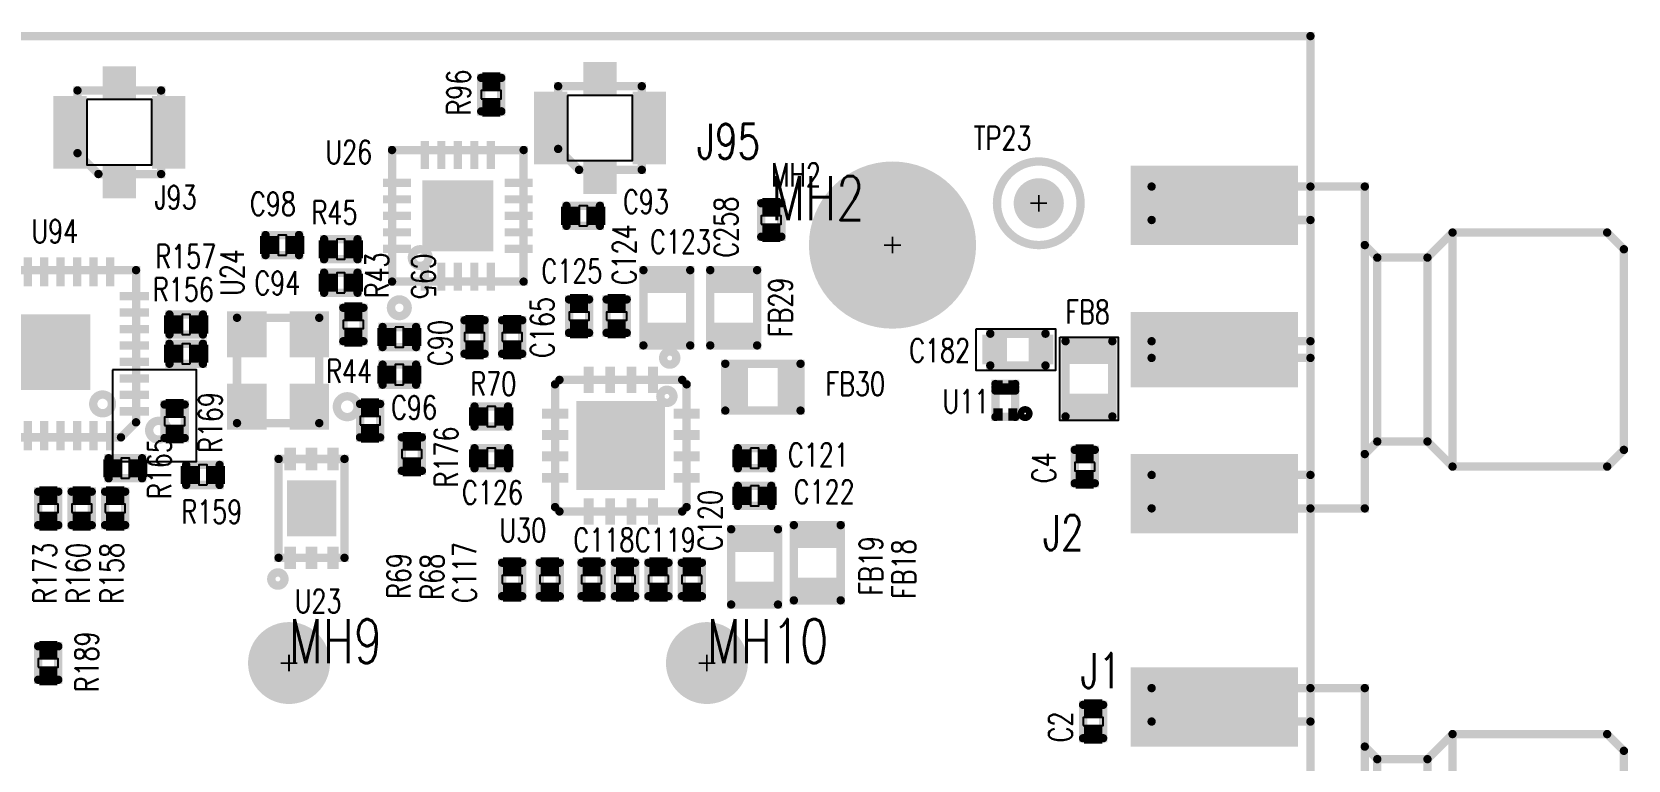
# Model space of a CAD drawing. Extents: x -0.21 to 4.38, y -0.01 to 2.51.
# Drawn here: x 2.47 to 4.38, y 1.634 to 2.505 of the extents above; entities that cross this region are included whole.
import ezdxf

# ---------------------------------------------------------------- set-up
doc = ezdxf.new("R2010")
doc.units = 0
for name, pattern in [('KEEPOUT_00001000', [2, 1, 1]), ('KEEPOUT_00001100', [2, 1, 1]), ('KEEPOUT_00011110', [2, 1, 1])]:
    doc.linetypes.add(name, pattern=pattern)
for name, color, linetype in [('BOARD_OUTLINE_00', 5, 'CONTINUOUS'), ('DRIL_NPLTE_THRU_01', 136, 'CONTINUOUS'), ('DRIL_PLTE_THRU_01', 136, 'CONTINUOUS'), ('DRIL_SYMBOL', 5, 'CONTINUOUS'), ('KEEPOUT_01', 2, 'CONTINUOUS'), ('PADS_INNER', 4, 'CONTINUOUS'), ('PADS_TOP', 4, 'CONTINUOUS'), ('PART_NAME_01', 2, 'CONTINUOUS'), ('PART_TOP_2DLINE_00', 3, 'CONTINUOUS'), ('PART_TOP_2DLINE_01', 3, 'CONTINUOUS'), ('PART_TOP_2DLINE_27', 3, 'CONTINUOUS')]:
    doc.layers.add(name, color=color, linetype=linetype)
doc.styles.add('W0$004', font='simplex', dxfattribs={"width": 0.75})
doc.styles.add('W0$006', font='simplex', dxfattribs={"width": 0.75})
doc.styles.add('W0$01', font='simplex', dxfattribs={"width": 0.75})

# ---------------------------------------------------------------- blocks, each defined once
blk = doc.blocks.new('SMOOTH_0$01')
at = {"const_width": 0.005}
blk.add_lwpolyline([(-0.0025, 0, 1), (0.0025, 0, 1)], format="xyb", close=True, dxfattribs=at)
blk = doc.blocks.new('BOARD_464')
at = {"layer": 'BOARD_OUTLINE_00', "const_width": 0.01}
blk.add_lwpolyline([(0.25, 0), (4.25, 0), (4.25, 2.5), (0.25, 2.5)], close=True, dxfattribs=at)
at = {"layer": 'BOARD_OUTLINE_00'}
blk.add_blockref('SMOOTH_0$01', (4.25, 2.5), dxfattribs=at)
blk = doc.blocks.new('KEEPOUT_539')
at = {"layer": 'KEEPOUT_01', "linetype": 'KEEPOUT_00001000'}
blk.add_lwpolyline([(0, 0), (0.095, 0), (0.095, -0.05), (0, -0.05)], close=True, dxfattribs=at)
blk = doc.blocks.new('KEEPOUT_540')
at = {"layer": 'KEEPOUT_01', "linetype": 'KEEPOUT_00001000'}
blk.add_lwpolyline([(0, 0), (0.07, 0), (0.07, -0.1), (0, -0.1)], close=True, dxfattribs=at)
blk = doc.blocks.new('KEEPOUT_729')
at = {"layer": 'KEEPOUT_01', "linetype": 'KEEPOUT_00001000'}
blk.add_lwpolyline([(0, 0.0218), (0, -0.0876), (0.1005, -0.0876), (0.1005, 0.0218)], close=True, dxfattribs=at)
blk = doc.blocks.new('PART_BODY_TOP_420')
at = {"layer": 'KEEPOUT_01', "linetype": 'KEEPOUT_00011110'}
blk.add_lwpolyline([(-0.00492, 0.012), (-0.00492, -0.012), (0.00492, -0.012), (0.00492, 0.012)], close=True, dxfattribs=at)
at = {"layer": 'PART_TOP_2DLINE_01', "const_width": 0.01}
blk.add_lwpolyline([(0.02, 0.012), (0.02, -0.012), (-0.02, -0.012), (-0.02, 0.012)], close=True, dxfattribs=at)
at = {"layer": 'PART_TOP_2DLINE_01'}
for p in [(-0.02, 0.012), (0.02, 0.012), (-0.02, -0.012), (0.02, -0.012)]:
    blk.add_blockref('SMOOTH_0$01', p, dxfattribs=at)
blk = doc.blocks.new('DRIL_HOLE_0')
blk.add_lwpolyline([(0, 0, 1), (0, 0, 1)], format="xyb", close=True)
blk = doc.blocks.new('PAD_0')
blk.add_lwpolyline([(0, 0, 1), (0, 0, 1)], format="xyb", close=True)
blk = doc.blocks.new('PAD_1')
at = {"const_width": 0.0217}
blk.add_lwpolyline([(-0.0108, 0), (0.0108, 0)], dxfattribs=at)
blk = doc.blocks.new('STK_TOP_12')
at = {"layer": 'DRIL_NPLTE_THRU_01'}
blk.add_blockref('DRIL_HOLE_0', (0, 0), dxfattribs=at)
at = {"layer": 'PADS_INNER'}
blk.add_blockref('PAD_0', (0, 0), dxfattribs=at)
at = {"layer": 'PADS_TOP'}
blk.add_blockref('PAD_1', (0, 0), dxfattribs=at)
blk = doc.blocks.new('SYM_TOP_3')
for name, p in [('STK_TOP_12', (-0.0157, 0)), ('PART_BODY_TOP_420', (0, 0)), ('STK_TOP_12', (0.0157, 0))]:
    blk.add_blockref(name, p)
blk = doc.blocks.new('PART_TOP_20')
blk.add_blockref('SYM_TOP_3', (0, 0))
at = {"layer": 'PART_NAME_01', "style": 'W0$004', "width": 0.75}
blk.add_text('C117', height=0.028, rotation=180, dxfattribs=at).set_placement((0.0282, -0.1379))
blk = doc.blocks.new('PART_TOP_21')
blk.add_blockref('SYM_TOP_3', (0, 0))
at = {"layer": 'PART_NAME_01', "style": 'W0$004', "width": 0.75}
blk.add_text('C118', height=0.028, rotation=90, dxfattribs=at).set_placement((-0.0333, -0.0617))
blk = doc.blocks.new('PART_TOP_22')
blk.add_blockref('SYM_TOP_3', (0, 0))
at = {"layer": 'PART_NAME_01', "style": 'W0$004', "width": 0.75}
blk.add_text('C119', height=0.028, rotation=90, dxfattribs=at).set_placement((-0.0333, -0.0282))
blk = doc.blocks.new('PART_TOP_24')
blk.add_blockref('SYM_TOP_3', (0, 0))
at = {"layer": 'PART_NAME_01', "style": 'W0$004', "width": 0.75}
blk.add_text('C120', height=0.028, rotation=180, dxfattribs=at).set_placement((-0.0341, 0.0358))
blk = doc.blocks.new('PART_TOP_25')
blk.add_blockref('SYM_TOP_3', (0, 0))
at = {"layer": 'PART_NAME_01', "style": 'W0$004', "width": 0.75}
blk.add_text('C121', height=0.028, dxfattribs=at).set_placement((0.04, -0.01))
blk = doc.blocks.new('PART_TOP_26')
blk.add_blockref('SYM_TOP_3', (0, 0))
at = {"layer": 'PART_NAME_01', "style": 'W0$004', "width": 0.75}
blk.add_text('C122', height=0.028, dxfattribs=at).set_placement((0.0469, -0.0091))
blk = doc.blocks.new('PART_TOP_27')
blk.add_blockref('SYM_TOP_3', (0, 0))
at = {"layer": 'PART_NAME_01', "style": 'W0$004', "width": 0.75}
blk.add_text('C124', height=0.028, dxfattribs=at).set_placement((0.037, -0.023))
blk = doc.blocks.new('PART_TOP_28')
blk.add_blockref('SYM_TOP_3', (0, 0))
at = {"layer": 'PART_NAME_01', "style": 'W0$004', "width": 0.75}
blk.add_text('C125', height=0.028, rotation=270, dxfattribs=at).set_placement((0.04, 0.045))
blk = doc.blocks.new('PART_TOP_29')
blk.add_blockref('SYM_TOP_3', (0, 0))
at = {"layer": 'PART_NAME_01', "style": 'W0$004', "width": 0.75}
blk.add_text('C126', height=0.028, rotation=180, dxfattribs=at).set_placement((0.035, 0.055))
blk = doc.blocks.new('PART_TOP_69')
blk.add_blockref('SYM_TOP_3', (0, 0))
at = {"layer": 'PART_NAME_01', "style": 'W0$004', "width": 0.75}
blk.add_text('C165', height=0.028, dxfattribs=at).set_placement((-0.025, -0.05))
blk = doc.blocks.new('PART_BODY_TOP_424')
at = {"layer": 'PART_TOP_2DLINE_01', "const_width": 0.01}
blk.add_lwpolyline([(-0.033, -0.019), (0.033, -0.019), (0.033, 0.019), (-0.033, 0.019), (-0.033, -0.019)], dxfattribs=at)
at = {"layer": 'PART_TOP_2DLINE_01'}
for p in [(-0.033, 0.019), (0.033, 0.019), (-0.033, -0.019), (-0.033, -0.019), (0.033, -0.019)]:
    blk.add_blockref('SMOOTH_0$01', p, dxfattribs=at)
blk = doc.blocks.new('PAD_4')
at = {"const_width": 0.0295}
blk.add_lwpolyline([(-0.0177, 0), (0.0177, 0)], dxfattribs=at)
blk = doc.blocks.new('STK_TOP_16')
at = {"layer": 'DRIL_NPLTE_THRU_01'}
blk.add_blockref('DRIL_HOLE_0', (0, 0), dxfattribs=at)
at = {"layer": 'PADS_INNER'}
blk.add_blockref('PAD_0', (0, 0), dxfattribs=at)
at = {"layer": 'PADS_TOP', "rotation": 90}
blk.add_blockref('PAD_4', (0, 0), dxfattribs=at)
blk = doc.blocks.new('SYM_TOP_7')
for name, p in [('STK_TOP_16', (-0.0276, 0)), ('PART_BODY_TOP_424', (0, 0)), ('STK_TOP_16', (0.0276, 0))]:
    blk.add_blockref(name, p)
blk = doc.blocks.new('PART_TOP_88')
blk.add_blockref('SYM_TOP_7', (0, 0))
at = {"layer": 'PART_NAME_01', "style": 'W0$004', "width": 0.75}
blk.add_text('C182', height=0.028, dxfattribs=at).set_placement((-0.13, -0.015))
blk = doc.blocks.new('PART_TOP_105')
blk.add_blockref('SYM_TOP_3', (0, 0))
at = {"layer": 'PART_NAME_01', "style": 'W0$004', "width": 0.75}
blk.add_text('C2', height=0.028, dxfattribs=at).set_placement((-0.025, 0.025))
blk = doc.blocks.new('PART_TOP_127')
blk.add_blockref('SYM_TOP_3', (0, 0))
at = {"layer": 'PART_NAME_01', "style": 'W0$004', "width": 0.75}
blk.add_text('C4', height=0.028, rotation=180, dxfattribs=at).set_placement((0.02, -0.035))
blk = doc.blocks.new('PART_TOP_176')
blk.add_blockref('SYM_TOP_3', (0, 0))
at = {"layer": 'PART_NAME_01', "style": 'W0$004', "width": 0.75}
blk.add_text('C90', height=0.028, dxfattribs=at).set_placement((-0.0346, 0.0272))
blk = doc.blocks.new('PART_TOP_177')
blk.add_blockref('SYM_TOP_3', (0, 0))
at = {"layer": 'PART_NAME_01', "style": 'W0$004', "width": 0.75}
blk.add_text('C93', height=0.028, rotation=180, dxfattribs=at).set_placement((-0.0477, -0.0029))
blk = doc.blocks.new('PART_TOP_178')
blk.add_blockref('SYM_TOP_3', (0, 0))
at = {"layer": 'PART_NAME_01', "style": 'W0$004', "width": 0.75}
blk.add_text('C94', height=0.028, rotation=180, dxfattribs=at).set_placement((0.1033, 0.0144))
blk = doc.blocks.new('PART_TOP_179')
blk.add_blockref('SYM_TOP_3', (0, 0))
at = {"layer": 'PART_NAME_01', "style": 'W0$004', "width": 0.75}
blk.add_text('C95', height=0.028, rotation=270, dxfattribs=at).set_placement((0.015, 0.1))
blk = doc.blocks.new('PART_TOP_180')
blk.add_blockref('SYM_TOP_3', (0, 0))
at = {"layer": 'PART_NAME_01', "style": 'W0$004', "width": 0.75}
blk.add_text('C96', height=0.028, rotation=270, dxfattribs=at).set_placement((0.0018, -0.0252))
blk = doc.blocks.new('PART_TOP_181')
blk.add_blockref('SYM_TOP_3', (0, 0))
at = {"layer": 'PART_NAME_01', "style": 'W0$004', "width": 0.75}
blk.add_text('C98', height=0.028, rotation=180, dxfattribs=at).set_placement((0.0386, -0.0355))
blk = doc.blocks.new('PART_BODY_TOP_427')
at = {"layer": 'PART_TOP_2DLINE_27', "const_width": 0.01}
blk.add_lwpolyline([(-0.062, 0, 1), (0.062, 0, 1)], format="xyb", close=True, dxfattribs=at)
blk = doc.blocks.new('DRIL_SYMBOL_0$101')
at = {"layer": 'DRIL_SYMBOL', "const_width": 0.002}
for points in [[(-0.01, 0), (0.01, 0)], [(0, -0.01), (0, 0.01)]]:
    blk.add_lwpolyline(points, dxfattribs=at)
blk = doc.blocks.new('DRIL_HOLE_0$101')
at = {"const_width": 0.0505}
blk.add_lwpolyline([(-0.02525, 0, 1), (0.02525, 0, 1)], format="xyb", close=True, dxfattribs=at)
blk.add_blockref('DRIL_SYMBOL_0$101', (0, 0))
blk = doc.blocks.new('PAD_10')
at = {"const_width": 0.0615}
blk.add_lwpolyline([(0, -0.03075, 1), (0, 0.03075, 1)], format="xyb", close=True, dxfattribs=at)
blk = doc.blocks.new('PAD_12')
at = {"const_width": 0.1}
blk.add_lwpolyline([(0, -0.05, 1), (0, 0.05, 1)], format="xyb", close=True, dxfattribs=at)
blk = doc.blocks.new('STK_TOP_132')
at = {"layer": 'DRIL_PLTE_THRU_01'}
blk.add_blockref('DRIL_HOLE_0$101', (0, 0), dxfattribs=at)
at = {"layer": 'PADS_INNER'}
blk.add_blockref('PAD_10', (0, 0), dxfattribs=at)
at = {"layer": 'PADS_TOP'}
blk.add_blockref('PAD_12', (0, 0), dxfattribs=at)
blk = doc.blocks.new('SYM_TOP_10')
for name in ['STK_TOP_132', 'PART_BODY_TOP_427']:
    blk.add_blockref(name, (0, 0))
blk = doc.blocks.new('PART_TOP_189')
blk.add_blockref('SYM_TOP_10', (0, 0))
at = {"layer": 'PART_NAME_01', "width": 0.75}
for height, style, p in [(0.028, 'W0$004', (-0.145, 0.07)), (0.0525, 'W0$01', (-0.145, 0.03))]:
    blk.add_text('MH2', height=height, dxfattribs=dict(at, style=style)).set_placement(p)
blk = doc.blocks.new('PART_BODY_TOP_428')
at = {"layer": 'KEEPOUT_01', "linetype": 'KEEPOUT_00011110'}
blk.add_lwpolyline([(-0.00492, 0.012), (-0.00492, -0.012), (0.00492, -0.012), (0.00492, 0.012)], close=True, dxfattribs=at)
at = {"layer": 'PART_TOP_2DLINE_01', "const_width": 0.01}
blk.add_lwpolyline([(0.02, 0.012), (0.02, -0.012), (-0.02, -0.012), (-0.02, 0.012)], close=True, dxfattribs=at)
at = {"layer": 'PART_TOP_2DLINE_01'}
for p in [(-0.02, 0.012), (0.02, 0.012), (-0.02, -0.012), (0.02, -0.012)]:
    blk.add_blockref('SMOOTH_0$01', p, dxfattribs=at)
blk = doc.blocks.new('SYM_TOP_11')
for name, p in [('STK_TOP_12', (-0.0157, 0)), ('PART_BODY_TOP_428', (0, 0)), ('STK_TOP_12', (0.0157, 0))]:
    blk.add_blockref(name, p)
blk = doc.blocks.new('PART_TOP_243')
blk.add_blockref('SYM_TOP_11', (0, 0))
at = {"layer": 'PART_NAME_01', "style": 'W0$004', "width": 0.75}
blk.add_text('R43', height=0.028, dxfattribs=at).set_placement((0.0313, -0.0422))
blk = doc.blocks.new('PART_TOP_244')
blk.add_blockref('SYM_TOP_11', (0, 0))
at = {"layer": 'PART_NAME_01', "style": 'W0$004', "width": 0.75}
blk.add_text('R44', height=0.028, rotation=180, dxfattribs=at).set_placement((0.0874, 0.0099))
blk = doc.blocks.new('PART_TOP_245')
blk.add_blockref('SYM_TOP_11', (0, 0))
at = {"layer": 'PART_NAME_01', "style": 'W0$004', "width": 0.75}
blk.add_text('R45', height=0.028, dxfattribs=at).set_placement((-0.035, 0.03))
blk = doc.blocks.new('PART_TOP_259')
blk.add_blockref('SYM_TOP_11', (0, 0))
at = {"layer": 'PART_NAME_01', "style": 'W0$004', "width": 0.75}
blk.add_text('R68', height=0.028, rotation=180, dxfattribs=at).set_placement((0.0242, -0.1266))
blk = doc.blocks.new('PART_TOP_260')
blk.add_blockref('SYM_TOP_11', (0, 0))
at = {"layer": 'PART_NAME_01', "style": 'W0$004', "width": 0.75}
blk.add_text('R69', height=0.028, dxfattribs=at).set_placement((-0.0233, 0.1216))
blk = doc.blocks.new('PART_TOP_262')
blk.add_blockref('SYM_TOP_11', (0, 0))
at = {"layer": 'PART_NAME_01', "style": 'W0$004', "width": 0.75}
blk.add_text('R70', height=0.028, dxfattribs=at).set_placement((-0.025, 0.025))
blk = doc.blocks.new('PART_TOP_288')
blk.add_blockref('SYM_TOP_11', (0, 0))
at = {"layer": 'PART_NAME_01', "style": 'W0$004', "width": 0.75}
blk.add_text('R96', height=0.028, dxfattribs=at).set_placement((-0.025, 0.025))
blk = doc.blocks.new('PART_BODY_TOP_432')
at = {"layer": 'PART_TOP_2DLINE_01', "const_width": 0.01}
blk.add_lwpolyline([(-0.045, -0.028), (0.045, -0.028), (0.045, 0.028), (-0.045, 0.028), (-0.045, -0.028)], dxfattribs=at)
at = {"layer": 'PART_TOP_2DLINE_01'}
for p in [(-0.045, 0.028), (0.045, 0.028), (-0.045, -0.028), (-0.045, -0.028), (0.045, -0.028)]:
    blk.add_blockref('SMOOTH_0$01', p, dxfattribs=at)
blk = doc.blocks.new('PAD_5')
at = {"const_width": 0.0315}
blk.add_lwpolyline([(-0.0266, 0), (0.0266, 0)], dxfattribs=at)
blk = doc.blocks.new('STK_TOP_15')
at = {"layer": 'DRIL_NPLTE_THRU_01'}
blk.add_blockref('DRIL_HOLE_0', (0, 0), dxfattribs=at)
at = {"layer": 'PADS_INNER'}
blk.add_blockref('PAD_0', (0, 0), dxfattribs=at)
at = {"layer": 'PADS_TOP', "rotation": 90}
blk.add_blockref('PAD_5', (0, 0), dxfattribs=at)
blk = doc.blocks.new('SYM_TOP_15')
for name, p in [('STK_TOP_15', (-0.0335, 0)), ('STK_TOP_15', (0.0335, 0)), ('PART_BODY_TOP_432', (0, 0))]:
    blk.add_blockref(name, p)
blk = doc.blocks.new('PART_TOP_302')
blk.add_blockref('SYM_TOP_15', (0, 0))
at = {"layer": 'PART_NAME_01', "style": 'W0$004', "width": 0.75}
blk.add_text('FB18', height=0.028, rotation=180, dxfattribs=at).set_placement((0.0432, 0.1176))
blk = doc.blocks.new('PART_TOP_303')
blk.add_blockref('SYM_TOP_15', (0, 0))
at = {"layer": 'PART_NAME_01', "style": 'W0$004', "width": 0.75}
blk.add_text('FB19', height=0.028, rotation=180, dxfattribs=at).set_placement((0.0343, 0.1532))
blk = doc.blocks.new('PART_TOP_311')
blk.add_blockref('SYM_TOP_15', (0, 0))
at = {"layer": 'PART_NAME_01', "style": 'W0$004', "width": 0.75}
blk.add_text('FB8', height=0.028, rotation=270, dxfattribs=at).set_placement((0.066, 0.028))
blk = doc.blocks.new('PART_BODY_TOP_433')
at = {"layer": 'PART_TOP_2DLINE_01', "const_width": 0.01}
for points in [[(-0.19, 0), (-0.19, 0.19), (-0.15, 0.19), (-0.15, 0)], [(-0.01, 0), (-0.01, 0.19), (0.01, 0.19), (0.01, 0)], [(0.195, 0), (0.195, 0.19), (0.155, 0.19), (0.155, 0)], [(-0.125, -0.065), (-0.11, -0.08), (-0.11, -0.14), (-0.14, -0.17), (-0.14, -0.355), (-0.12, -0.375), (0.12, -0.375), (0.14, -0.355), (0.14, -0.17), (0.11, -0.14), (0.11, -0.08), (0.125, -0.065)], [(-0.11, -0.08), (0.11, -0.08)], [(-0.11, -0.14), (0.11, -0.14)], [(-0.14, -0.17), (0.14, -0.17)]]:
    blk.add_lwpolyline(points, dxfattribs=at)
blk.add_lwpolyline([(-0.19, -0.065), (0.195, -0.065), (0.195, 0), (-0.19, 0)], close=True, dxfattribs=at)
at = {"layer": 'PART_TOP_2DLINE_01'}
for p in [(-0.19, 0.19), (-0.15, 0.19), (-0.01, 0.19), (0.01, 0.19), (0.155, 0.19), (0.195, 0.19), (-0.19, 0), (-0.19, 0), (-0.15, 0), (-0.01, 0), (0.01, 0), (0.155, 0), (0.195, 0), (0.195, 0), (-0.19, -0.065), (-0.125, -0.065), (-0.11, -0.08), (-0.11, -0.08), (0.11, -0.08), (0.11, -0.08), (0.125, -0.065), (0.195, -0.065), (-0.11, -0.14), (-0.11, -0.14), (0.11, -0.14), (0.11, -0.14), (-0.14, -0.17), (-0.14, -0.17), (0.14, -0.17), (0.14, -0.17), (-0.14, -0.355), (0.14, -0.355), (-0.12, -0.375), (0.12, -0.375)]:
    blk.add_blockref('SMOOTH_0$01', p, dxfattribs=at)
blk = doc.blocks.new('PAD_15')
at = {"const_width": 0.095}
blk.add_lwpolyline([(-0.1, 0), (0.1, 0)], dxfattribs=at)
blk = doc.blocks.new('STK_TOP_21')
at = {"layer": 'DRIL_NPLTE_THRU_01'}
blk.add_blockref('DRIL_HOLE_0', (0, 0), dxfattribs=at)
at = {"layer": 'PADS_INNER'}
blk.add_blockref('PAD_0', (0, 0), dxfattribs=at)
at = {"layer": 'PADS_TOP', "rotation": 90}
blk.add_blockref('PAD_15', (0, 0), dxfattribs=at)
blk = doc.blocks.new('PAD_16')
at = {"const_width": 0.09}
blk.add_lwpolyline([(-0.1, 0), (0.1, 0)], dxfattribs=at)
blk = doc.blocks.new('STK_TOP_22')
at = {"layer": 'DRIL_NPLTE_THRU_01'}
blk.add_blockref('DRIL_HOLE_0', (0, 0), dxfattribs=at)
at = {"layer": 'PADS_INNER'}
blk.add_blockref('PAD_0', (0, 0), dxfattribs=at)
at = {"layer": 'PADS_TOP', "rotation": 90}
blk.add_blockref('PAD_16', (0, 0), dxfattribs=at)
blk = doc.blocks.new('STK_TOP_23')
at = {"layer": 'DRIL_NPLTE_THRU_01'}
blk.add_blockref('DRIL_HOLE_0', (0, 0), dxfattribs=at)
at = {"layer": 'PADS_INNER'}
blk.add_blockref('PAD_0', (0, 0), dxfattribs=at)
at = {"layer": 'PADS_TOP'}
blk.add_blockref('PAD_0', (0, 0), dxfattribs=at)
blk = doc.blocks.new('SYM_TOP_16')
for name, p in [('STK_TOP_21', (-0.1725, 0.115)), ('STK_TOP_22', (0, 0.115)), ('STK_TOP_21', (0.1725, 0.115)), ('PART_BODY_TOP_433', (0, 0)), ('STK_TOP_23', (-0.1725, 0.115)), ('STK_TOP_23', (0.1725, 0.115))]:
    blk.add_blockref(name, p)
blk = doc.blocks.new('PART_TOP_313')
blk.add_blockref('SYM_TOP_16', (0, 0))
at = {"layer": 'PART_NAME_01', "style": 'W0$006', "width": 0.75}
blk.add_text('J1', height=0.042, rotation=270, dxfattribs=at).set_placement((0.195, 0.275))
blk = doc.blocks.new('PART_TOP_314')
blk.add_blockref('SYM_TOP_16', (0, 0))
at = {"layer": 'PART_NAME_01', "style": 'W0$006', "width": 0.75}
blk.add_text('J2', height=0.042, rotation=270, dxfattribs=at).set_placement((-0.24, 0.32))
blk = doc.blocks.new('PART_BODY_TOP_442')
at = {"layer": 'PART_TOP_2DLINE_00', "const_width": 0.01}
for points in [[(-0.05, 0, 1), (0.05, 0, 1)], [(0, -0.025, 1), (0, 0.025, 1)]]:
    blk.add_lwpolyline(points, format="xyb", close=True, dxfattribs=at)
blk = doc.blocks.new('DRIL_SYMBOL_0$039')
at = {"layer": 'DRIL_SYMBOL', "const_width": 0.002}
for points in [[(-0.01, 0), (0.01, 0)], [(0, -0.01), (0, 0.01)]]:
    blk.add_lwpolyline(points, dxfattribs=at)
blk = doc.blocks.new('DRIL_HOLE_0$039')
at = {"const_width": 0.0195}
blk.add_lwpolyline([(-0.00975, 0, 1), (0.00975, 0, 1)], format="xyb", close=True, dxfattribs=at)
blk.add_blockref('DRIL_SYMBOL_0$039', (0, 0))
blk = doc.blocks.new('PAD_27')
at = {"const_width": 0.03}
blk.add_lwpolyline([(0, -0.015, 1), (0, 0.015, 1)], format="xyb", close=True, dxfattribs=at)
blk = doc.blocks.new('STK_TOP_32')
at = {"layer": 'DRIL_PLTE_THRU_01'}
blk.add_blockref('DRIL_HOLE_0$039', (0, 0), dxfattribs=at)
at = {"layer": 'PADS_INNER'}
blk.add_blockref('PAD_27', (0, 0), dxfattribs=at)
at = {"layer": 'PADS_TOP'}
blk.add_blockref('PAD_27', (0, 0), dxfattribs=at)
blk = doc.blocks.new('SYM_TOP_25')
for name in ['PART_BODY_TOP_442', 'STK_TOP_32']:
    blk.add_blockref(name, (0, 0))
blk = doc.blocks.new('PART_TOP_331')
blk.add_blockref('SYM_TOP_25', (0, 0))
at = {"layer": 'PART_NAME_01', "style": 'W0$004', "width": 0.75}
blk.add_text('TP23', height=0.028, dxfattribs=at).set_placement((-0.078, 0.064))
blk = doc.blocks.new('PART_BODY_TOP_448')
at = {"layer": 'PART_TOP_2DLINE_00', "const_width": 0.01}
for points in [[(-0.0118, 0.0157), (0.0118, 0.0157)], [(-0.0118, 0.0118), (0.0118, 0.0118)]]:
    blk.add_lwpolyline(points, dxfattribs=at)
blk.add_lwpolyline([(0.0197, -0.0157, 1), (0.0276, -0.0157, 1)], format="xyb", close=True, dxfattribs=at)
at = {"layer": 'PART_TOP_2DLINE_01', "const_width": 0.01}
blk.add_lwpolyline([(0.0118, -0.0197), (0.0118, 0.0197), (-0.0118, 0.0197), (-0.0118, -0.0197)], close=True, dxfattribs=at)
at = {"layer": 'PART_TOP_2DLINE_00'}
for p in [(-0.0118, 0.0157), (0.0118, 0.0157), (-0.0118, 0.0118), (0.0118, 0.0118)]:
    blk.add_blockref('SMOOTH_0$01', p, dxfattribs=at)
at = {"layer": 'PART_TOP_2DLINE_01'}
for p in [(-0.0118, 0.0197), (0.0118, 0.0197), (-0.0118, -0.0197), (0.0118, -0.0197)]:
    blk.add_blockref('SMOOTH_0$01', p, dxfattribs=at)
blk = doc.blocks.new('PAD_34')
at = {"const_width": 0.011}
blk.add_lwpolyline([(-0.0075, 0), (0.0075, 0)], dxfattribs=at)
blk = doc.blocks.new('STK_TOP_41')
at = {"layer": 'DRIL_PLTE_THRU_01'}
blk.add_blockref('DRIL_HOLE_0', (0, 0), dxfattribs=at)
at = {"layer": 'PADS_INNER'}
blk.add_blockref('PAD_0', (0, 0), dxfattribs=at)
at = {"layer": 'PADS_TOP', "rotation": 90}
blk.add_blockref('PAD_34', (0, 0), dxfattribs=at)
blk = doc.blocks.new('SYM_TOP_31')
for name, p in [('PART_BODY_TOP_448', (0, 0)), ('STK_TOP_41', (-0.0089, 0.0167)), ('STK_TOP_41', (0.0089, 0.0167)), ('STK_TOP_41', (-0.0089, -0.0167)), ('STK_TOP_41', (0.0089, -0.0167))]:
    blk.add_blockref(name, p)
blk = doc.blocks.new('PART_TOP_353')
blk.add_blockref('SYM_TOP_31', (0, 0))
at = {"layer": 'PART_NAME_01', "style": 'W0$004', "width": 0.75}
blk.add_text('U11', height=0.028, dxfattribs=at).set_placement((-0.075, -0.015))
blk = doc.blocks.new('PART_BODY_TOP_454')
at = {"layer": 'PART_TOP_2DLINE_00', "const_width": 0.01}
blk.add_lwpolyline([(-0.0394, -0.0591), (0.0394, -0.0591), (0.0394, 0.0591), (-0.0394, 0.0591)], close=True, dxfattribs=at)
blk.add_lwpolyline([(-0.0403, -0.0766, 1), (-0.0403, -0.0924, 1)], format="xyb", close=True, dxfattribs=at)
at = {"layer": 'PART_TOP_2DLINE_00'}
for p in [(-0.0394, 0.0591), (0.0394, 0.0591), (-0.0394, -0.0591), (0.0394, -0.0591)]:
    blk.add_blockref('SMOOTH_0$01', p, dxfattribs=at)
blk = doc.blocks.new('PAD_41')
at = {"const_width": 0.0138}
blk.add_lwpolyline([(-0.0134, 0), (0.0134, 0)], dxfattribs=at)
blk = doc.blocks.new('STK_TOP_48')
at = {"layer": 'DRIL_NPLTE_THRU_01'}
blk.add_blockref('DRIL_HOLE_0', (0, 0), dxfattribs=at)
at = {"layer": 'PADS_INNER'}
blk.add_blockref('PAD_0', (0, 0), dxfattribs=at)
at = {"layer": 'PADS_TOP', "rotation": 90}
blk.add_blockref('PAD_41', (0, 0), dxfattribs=at)
blk = doc.blocks.new('PAD_42')
at = {"const_width": 0.0591}
blk.add_lwpolyline([(-0.0335, 0), (0.0335, 0)], dxfattribs=at)
blk = doc.blocks.new('STK_TOP_49')
at = {"layer": 'DRIL_NPLTE_THRU_01'}
blk.add_blockref('DRIL_HOLE_0', (0, 0), dxfattribs=at)
at = {"layer": 'PADS_INNER'}
blk.add_blockref('PAD_0', (0, 0), dxfattribs=at)
at = {"layer": 'PADS_TOP', "rotation": 90}
blk.add_blockref('PAD_42', (0, 0), dxfattribs=at)
blk = doc.blocks.new('SYM_TOP_37')
for name, p in [('STK_TOP_48', (-0.0256, 0.0591)), ('STK_TOP_48', (0, 0.0591)), ('STK_TOP_48', (0.0256, 0.0591)), ('PART_BODY_TOP_454', (0, 0)), ('STK_TOP_49', (0, 0)), ('STK_TOP_48', (-0.0256, -0.0591)), ('STK_TOP_48', (0, -0.0591)), ('STK_TOP_48', (0.0256, -0.0591))]:
    blk.add_blockref(name, p)
blk = doc.blocks.new('PART_TOP_361')
blk.add_blockref('SYM_TOP_37', (0, 0))
at = {"layer": 'PART_NAME_01', "style": 'W0$004', "width": 0.75}
blk.add_text('U23', height=0.028, dxfattribs=at).set_placement((-0.02, -0.125))
blk = doc.blocks.new('PART_BODY_TOP_455')
at = {"layer": 'PART_TOP_2DLINE_00', "const_width": 0.01}
for points in [[(-0.12, 0.07, 1), (-0.1, 0.07, 1)], [(-0.06, 0.045, 1), (-0.04, 0.045, 1)]]:
    blk.add_lwpolyline(points, format="xyb", close=True, dxfattribs=at)
blk.add_lwpolyline([(-0.0787, -0.0787), (0.0787, -0.0787), (0.0787, 0.0787), (-0.0787, 0.0787)], close=True, dxfattribs=at)
at = {"layer": 'PART_TOP_2DLINE_00'}
for p in [(-0.0787, 0.0787), (0.0787, 0.0787), (-0.0787, -0.0787), (0.0787, -0.0787)]:
    blk.add_blockref('SMOOTH_0$01', p, dxfattribs=at)
blk = doc.blocks.new('PAD_43')
at = {"const_width": 0.00984}
blk.add_lwpolyline([(-0.0167, 0), (0.0167, 0)], dxfattribs=at)
blk = doc.blocks.new('STK_TOP_51')
at = {"layer": 'DRIL_NPLTE_THRU_01'}
blk.add_blockref('DRIL_HOLE_0', (0, 0), dxfattribs=at)
at = {"layer": 'PADS_INNER'}
blk.add_blockref('PAD_0', (0, 0), dxfattribs=at)
at = {"layer": 'PADS_TOP'}
blk.add_blockref('PAD_43', (0, 0), dxfattribs=at)
blk = doc.blocks.new('STK_TOP_52')
at = {"layer": 'DRIL_NPLTE_THRU_01'}
blk.add_blockref('DRIL_HOLE_0', (0, 0), dxfattribs=at)
at = {"layer": 'PADS_INNER'}
blk.add_blockref('PAD_0', (0, 0), dxfattribs=at)
at = {"layer": 'PADS_TOP', "rotation": 90}
blk.add_blockref('PAD_43', (0, 0), dxfattribs=at)
blk = doc.blocks.new('PAD_45')
at = {"const_width": 0.0846}
blk.add_lwpolyline([(-0.0423, 0), (0.0423, 0)], dxfattribs=at)
blk = doc.blocks.new('STK_TOP_53')
at = {"layer": 'DRIL_NPLTE_THRU_01'}
blk.add_blockref('DRIL_HOLE_0', (0, 0), dxfattribs=at)
at = {"layer": 'PADS_INNER'}
blk.add_blockref('PAD_0', (0, 0), dxfattribs=at)
at = {"layer": 'PADS_TOP'}
blk.add_blockref('PAD_45', (0, 0), dxfattribs=at)
blk = doc.blocks.new('SYM_TOP_38')
for name, p in [('PART_BODY_TOP_455', (0, 0)), ('STK_TOP_52', (-0.0394, 0.0728)), ('STK_TOP_52', (-0.0197, 0.0728)), ('STK_TOP_52', (0, 0.0728)), ('STK_TOP_52', (0.0197, 0.0728)), ('STK_TOP_52', (0.0394, 0.0728)), ('STK_TOP_51', (-0.0728, 0.0394)), ('STK_TOP_53', (0, 0)), ('STK_TOP_51', (0.0728, 0.0394)), ('STK_TOP_51', (-0.0728, 0.0197)), ('STK_TOP_51', (0.0728, 0.0197)), ('STK_TOP_51', (-0.0728, 0)), ('STK_TOP_51', (0.0728, 0)), ('STK_TOP_51', (-0.0728, -0.0197)), ('STK_TOP_51', (0.0728, -0.0197)), ('STK_TOP_51', (-0.0728, -0.0394)), ('STK_TOP_51', (0.0728, -0.0394)), ('STK_TOP_52', (-0.0394, -0.0728)), ('STK_TOP_52', (-0.0197, -0.0728)), ('STK_TOP_52', (0, -0.0728)), ('STK_TOP_52', (0.0197, -0.0728)), ('STK_TOP_52', (0.0394, -0.0728))]:
    blk.add_blockref(name, p)
blk = doc.blocks.new('PART_TOP_362')
blk.add_blockref('SYM_TOP_38', (0, 0))
at = {"layer": 'PART_NAME_01', "style": 'W0$004', "width": 0.75}
blk.add_text('U26', height=0.028, rotation=270, dxfattribs=at).set_placement((0.0621, 0.1583))
blk = doc.blocks.new('PART_BODY_TOP_457')
at = {"layer": 'PART_TOP_2DLINE_00', "const_width": 0.01}
blk.add_lwpolyline([(-0.0787, -0.0734), (-0.0734, -0.0787), (0.0734, -0.0787), (0.0787, -0.0734), (0.0787, 0.0734), (0.0734, 0.0787), (-0.0734, 0.0787), (-0.0787, 0.0734)], close=True, dxfattribs=at)
for points in [[(0.0512, -0.0551, 1), (0.0669, -0.0551, 1)], [(0.097, -0.0585, 1), (0.1128, -0.0585, 1)]]:
    blk.add_lwpolyline(points, format="xyb", close=True, dxfattribs=at)
at = {"layer": 'PART_TOP_2DLINE_00'}
for p in [(-0.0787, 0.0734), (-0.0734, 0.0787), (0.0734, 0.0787), (0.0787, 0.0734), (-0.0787, -0.0734), (-0.0734, -0.0787), (0.0734, -0.0787), (0.0787, -0.0734)]:
    blk.add_blockref('SMOOTH_0$01', p, dxfattribs=at)
blk = doc.blocks.new('PAD_31')
at = {"const_width": 0.0118}
blk.add_lwpolyline([(-0.0157, 0), (0.0157, 0)], dxfattribs=at)
blk = doc.blocks.new('STK_TOP_59')
at = {"layer": 'DRIL_NPLTE_THRU_01'}
blk.add_blockref('DRIL_HOLE_0', (0, 0), dxfattribs=at)
at = {"layer": 'PADS_INNER'}
blk.add_blockref('PAD_0', (0, 0), dxfattribs=at)
at = {"layer": 'PADS_TOP'}
blk.add_blockref('PAD_31', (0, 0), dxfattribs=at)
blk = doc.blocks.new('STK_TOP_37')
at = {"layer": 'DRIL_NPLTE_THRU_01'}
blk.add_blockref('DRIL_HOLE_0', (0, 0), dxfattribs=at)
at = {"layer": 'PADS_INNER'}
blk.add_blockref('PAD_0', (0, 0), dxfattribs=at)
at = {"layer": 'PADS_TOP', "rotation": 90}
blk.add_blockref('PAD_31', (0, 0), dxfattribs=at)
blk = doc.blocks.new('PAD_47')
at = {"const_width": 0.1063}
blk.add_lwpolyline([(-0.0531, 0), (0.0531, 0)], dxfattribs=at)
blk = doc.blocks.new('STK_TOP_60')
at = {"layer": 'DRIL_NPLTE_THRU_01'}
blk.add_blockref('DRIL_HOLE_0', (0, 0), dxfattribs=at)
at = {"layer": 'PADS_INNER'}
blk.add_blockref('PAD_0', (0, 0), dxfattribs=at)
at = {"layer": 'PADS_TOP'}
blk.add_blockref('PAD_47', (0, 0), dxfattribs=at)
blk = doc.blocks.new('SYM_TOP_40')
for name, p in [('STK_TOP_37', (-0.0384, 0.0787)), ('STK_TOP_37', (-0.0128, 0.0787)), ('STK_TOP_37', (0.0128, 0.0787)), ('STK_TOP_37', (0.0384, 0.0787)), ('PART_BODY_TOP_457', (0, 0)), ('STK_TOP_60', (0.0002, 0.0002)), ('STK_TOP_59', (-0.0787, 0.0384)), ('STK_TOP_59', (0.0787, 0.0384)), ('STK_TOP_59', (-0.0787, 0.0128)), ('STK_TOP_59', (0.0787, 0.0128)), ('STK_TOP_59', (-0.0787, -0.0128)), ('STK_TOP_59', (0.0787, -0.0128)), ('STK_TOP_59', (-0.0787, -0.0384)), ('STK_TOP_59', (0.0787, -0.0384)), ('STK_TOP_37', (-0.0384, -0.0787)), ('STK_TOP_37', (-0.0128, -0.0787)), ('STK_TOP_37', (0.0128, -0.0787)), ('STK_TOP_37', (0.0384, -0.0787))]:
    blk.add_blockref(name, p)
blk = doc.blocks.new('PART_TOP_364')
blk.add_blockref('SYM_TOP_40', (0, 0))
at = {"layer": 'PART_NAME_01', "style": 'W0$004', "width": 0.75}
blk.add_text('U30', height=0.028, rotation=270, dxfattribs=at).set_placement((-0.115, 0.145))
blk = doc.blocks.new('PART_BODY_TOP_463')
at = {"layer": 'PART_TOP_2DLINE_00', "const_width": 0.01}
blk.add_lwpolyline([(0.0309, 0.0827, 1), (0.0558, 0.0827, 1)], format="xyb", close=True, dxfattribs=at)
at = {"layer": 'PART_TOP_2DLINE_01', "const_width": 0.01}
blk.add_lwpolyline([(-0.063, -0.0492), (0.063, -0.0492), (0.063, 0.0492), (-0.063, 0.0492), (-0.063, -0.0492)], dxfattribs=at)
at = {"layer": 'PART_TOP_2DLINE_01'}
for p in [(-0.063, 0.0492), (0.063, 0.0492), (-0.063, -0.0492), (-0.063, -0.0492), (0.063, -0.0492)]:
    blk.add_blockref('SMOOTH_0$01', p, dxfattribs=at)
blk = doc.blocks.new('PAD_53')
at = {"const_width": 0.0472}
blk.add_lwpolyline([(-0.0276, 0), (0.0276, 0)], dxfattribs=at)
blk = doc.blocks.new('STK_TOP_79')
at = {"layer": 'DRIL_NPLTE_THRU_01'}
blk.add_blockref('DRIL_HOLE_0', (0, 0), dxfattribs=at)
at = {"layer": 'PADS_INNER'}
blk.add_blockref('PAD_0', (0, 0), dxfattribs=at)
at = {"layer": 'PADS_TOP'}
blk.add_blockref('PAD_53', (0, 0), dxfattribs=at)
blk = doc.blocks.new('SYM_TOP_46')
for name, p in [('PART_BODY_TOP_463', (0, 0)), ('STK_TOP_79', (-0.0433, 0.0374)), ('STK_TOP_79', (0.0433, 0.0374)), ('STK_TOP_79', (-0.0433, -0.0374)), ('STK_TOP_79', (0.0433, -0.0374))]:
    blk.add_blockref(name, p)
blk = doc.blocks.new('PART_TOP_385')
blk.add_blockref('SYM_TOP_46', (0, 0))
at = {"layer": 'PART_NAME_01', "style": 'W0$004', "width": 0.75}
blk.add_text('U24', height=0.028, rotation=180, dxfattribs=at).set_placement((-0.0893, -0.0409))
blk = doc.blocks.new('PART_BODY_TOP_466')
at = {"layer": 'PART_TOP_2DLINE_27', "const_width": 0.01}
blk.add_lwpolyline([(-0.044, 0, 1), (0.044, 0, 1)], format="xyb", close=True, dxfattribs=at)
blk = doc.blocks.new('DRIL_SYMBOL_0$052')
at = {"layer": 'DRIL_SYMBOL', "const_width": 0.002}
for points in [[(-0.01, 0), (0.01, 0)], [(0, -0.01), (0, 0.01)]]:
    blk.add_lwpolyline(points, dxfattribs=at)
blk = doc.blocks.new('DRIL_HOLE_0$052')
at = {"const_width": 0.026}
blk.add_lwpolyline([(-0.013, 0, 1), (0.013, 0, 1)], format="xyb", close=True, dxfattribs=at)
blk.add_blockref('DRIL_SYMBOL_0$052', (0, 0))
blk = doc.blocks.new('PAD_54')
at = {"const_width": 0.044}
blk.add_lwpolyline([(0, -0.022, 1), (0, 0.022, 1)], format="xyb", close=True, dxfattribs=at)
blk = doc.blocks.new('STK_TOP_89')
at = {"layer": 'DRIL_PLTE_THRU_01'}
blk.add_blockref('DRIL_HOLE_0$052', (0, 0), dxfattribs=at)
at = {"layer": 'PADS_INNER'}
blk.add_blockref('PAD_54', (0, 0), dxfattribs=at)
at = {"layer": 'PADS_TOP'}
blk.add_blockref('PAD_54', (0, 0), dxfattribs=at)
blk = doc.blocks.new('SYM_TOP_47')
for name in ['PART_BODY_TOP_466', 'STK_TOP_89']:
    blk.add_blockref(name, (0, 0))
blk = doc.blocks.new('PART_TOP_406')
blk.add_blockref('SYM_TOP_47', (0, 0))
at = {"layer": 'PART_NAME_01', "style": 'W0$01', "width": 0.75}
blk.add_text('MH9', height=0.0525, dxfattribs=at).set_placement((0, 0))
blk = doc.blocks.new('PART_TOP_407')
blk.add_blockref('SYM_TOP_47', (0, 0))
at = {"layer": 'PART_NAME_01', "style": 'W0$01', "width": 0.75}
blk.add_text('MH10', height=0.0525, dxfattribs=at).set_placement((0, 0))
blk = doc.blocks.new('PART_BODY_TOP_443')
at = {"layer": 'KEEPOUT_01', "linetype": 'KEEPOUT_00001100'}
blk.add_lwpolyline([(-0.039, 0.039), (-0.039, -0.039), (0.039, -0.039), (0.039, 0.039)], close=True, dxfattribs=at)
at = {"layer": 'PART_TOP_2DLINE_00', "const_width": 0.01}
blk.add_lwpolyline([(0.05, 0.05), (-0.05, 0.05), (-0.05, -0.025), (-0.025, -0.05), (0.05, -0.05)], close=True, dxfattribs=at)
at = {"layer": 'PART_TOP_2DLINE_00'}
for p in [(-0.05, 0.05), (0.05, 0.05), (-0.05, -0.025), (-0.025, -0.05), (0.05, -0.05)]:
    blk.add_blockref('SMOOTH_0$01', p, dxfattribs=at)
blk = doc.blocks.new('PAD_28')
at = {"const_width": 0.04}
blk.add_lwpolyline([(-0.02, 0), (0.02, 0)], dxfattribs=at)
blk = doc.blocks.new('STK_TOP_34')
at = {"layer": 'DRIL_PLTE_THRU_01'}
blk.add_blockref('DRIL_HOLE_0', (0, 0), dxfattribs=at)
at = {"layer": 'PADS_INNER'}
blk.add_blockref('PAD_0', (0, 0), dxfattribs=at)
at = {"layer": 'PADS_TOP'}
blk.add_blockref('PAD_28', (0, 0), dxfattribs=at)
blk = doc.blocks.new('PAD_29')
at = {"const_width": 0.04}
blk.add_lwpolyline([(-0.0435, 0), (0.0435, 0)], dxfattribs=at)
blk = doc.blocks.new('STK_TOP_33')
at = {"layer": 'DRIL_PLTE_THRU_01'}
blk.add_blockref('DRIL_HOLE_0', (0, 0), dxfattribs=at)
at = {"layer": 'PADS_INNER'}
blk.add_blockref('PAD_0', (0, 0), dxfattribs=at)
at = {"layer": 'PADS_TOP', "rotation": 90}
blk.add_blockref('PAD_29', (0, 0), dxfattribs=at)
blk = doc.blocks.new('SYM_TOP_26')
for name, p in [('STK_TOP_34', (0, 0.059)), ('STK_TOP_33', (-0.059, 0)), ('STK_TOP_33', (0.059, 0)), ('PART_BODY_TOP_443', (0, 0)), ('STK_TOP_34', (0, -0.059))]:
    blk.add_blockref(name, p)
blk = doc.blocks.new('PART_TOP_451')
blk.add_blockref('SYM_TOP_26', (0, 0))
at = {"layer": 'PART_NAME_01', "style": 'W0$004', "width": 0.75}
blk.add_text('J93', height=0.028, dxfattribs=at).set_placement((0.0422, -0.0918))
blk = doc.blocks.new('PART_TOP_462')
blk.add_blockref('SYM_TOP_3', (0, 0))
at = {"layer": 'PART_NAME_01', "style": 'W0$004', "width": 0.75}
blk.add_text('C258', height=0.028, dxfattribs=at).set_placement((-0.045, 0.04))
blk = doc.blocks.new('PART_TOP_479')
blk.add_blockref('SYM_TOP_15', (0, 0))
at = {"layer": 'PART_NAME_01', "style": 'W0$004', "width": 0.75}
blk.add_text('FB29', height=0.028, rotation=180, dxfattribs=at).set_placement((0.035, 0.07))
blk = doc.blocks.new('PART_TOP_480')
blk.add_blockref('SYM_TOP_15', (0, 0))
at = {"layer": 'PART_NAME_01', "style": 'W0$004', "width": 0.75}
blk.add_text('FB30', height=0.028, rotation=180, dxfattribs=at).set_placement((-0.075, 0.01))
blk = doc.blocks.new('PART_BODY_TOP_696')
at = {"layer": 'PART_TOP_2DLINE_00', "const_width": 0.01}
blk.add_lwpolyline([(0.1, 0.1), (0.1, -0.1), (-0.082, -0.1), (-0.1, -0.082), (-0.1, 0.1)], close=True, dxfattribs=at)
for points in [[(-0.0712, -0.06, 1), (-0.0488, -0.06, 1)], [(-0.1027, -0.1269, 1), (-0.0803, -0.1269, 1)]]:
    blk.add_lwpolyline(points, format="xyb", close=True, dxfattribs=at)
at = {"layer": 'PART_TOP_2DLINE_00'}
for p in [(-0.1, 0.1), (0.1, 0.1), (-0.1, -0.082), (-0.082, -0.1), (0.1, -0.1)]:
    blk.add_blockref('SMOOTH_0$01', p, dxfattribs=at)
blk = doc.blocks.new('PAD_55')
at = {"const_width": 0.01}
blk.add_lwpolyline([(-0.0175, 0), (0.0175, 0)], dxfattribs=at)
blk = doc.blocks.new('STK_TOP_122')
at = {"layer": 'DRIL_PLTE_THRU_01'}
blk.add_blockref('DRIL_HOLE_0', (0, 0), dxfattribs=at)
at = {"layer": 'PADS_INNER'}
blk.add_blockref('PAD_0', (0, 0), dxfattribs=at)
at = {"layer": 'PADS_TOP', "rotation": 90}
blk.add_blockref('PAD_55', (0, 0), dxfattribs=at)
blk = doc.blocks.new('STK_TOP_121')
at = {"layer": 'DRIL_PLTE_THRU_01'}
blk.add_blockref('DRIL_HOLE_0', (0, 0), dxfattribs=at)
at = {"layer": 'PADS_INNER'}
blk.add_blockref('PAD_0', (0, 0), dxfattribs=at)
at = {"layer": 'PADS_TOP'}
blk.add_blockref('PAD_55', (0, 0), dxfattribs=at)
blk = doc.blocks.new('PAD_56')
at = {"const_width": 0.0906}
blk.add_lwpolyline([(-0.0453, 0), (0.0453, 0)], dxfattribs=at)
blk = doc.blocks.new('STK_TOP_123')
at = {"layer": 'DRIL_PLTE_THRU_01'}
blk.add_blockref('DRIL_HOLE_0', (0, 0), dxfattribs=at)
at = {"layer": 'PADS_INNER'}
blk.add_blockref('PAD_0', (0, 0), dxfattribs=at)
at = {"layer": 'PADS_TOP'}
blk.add_blockref('PAD_56', (0, 0), dxfattribs=at)
blk = doc.blocks.new('SYM_TOP_48')
for name, p in [('STK_TOP_122', (-0.0689, 0.098)), ('STK_TOP_122', (-0.0492, 0.098)), ('STK_TOP_122', (-0.0295, 0.098)), ('STK_TOP_122', (-0.0098, 0.098)), ('STK_TOP_122', (0.0098, 0.098)), ('STK_TOP_122', (0.0295, 0.098)), ('STK_TOP_122', (0.0492, 0.098)), ('STK_TOP_122', (0.0689, 0.098)), ('PART_BODY_TOP_696', (0, 0)), ('STK_TOP_121', (-0.098, 0.0689)), ('STK_TOP_121', (0.098, 0.0689)), ('STK_TOP_121', (-0.098, 0.0492)), ('STK_TOP_123', (0.002, 0)), ('STK_TOP_121', (0.098, 0.0492)), ('STK_TOP_121', (-0.098, 0.0295)), ('STK_TOP_121', (0.098, 0.0295)), ('STK_TOP_121', (-0.098, 0.0098)), ('STK_TOP_121', (0.098, 0.0098)), ('STK_TOP_121', (-0.098, -0.0098)), ('STK_TOP_121', (0.098, -0.0098)), ('STK_TOP_121', (-0.098, -0.0295)), ('STK_TOP_121', (0.098, -0.0295)), ('STK_TOP_121', (-0.098, -0.0492)), ('STK_TOP_121', (0.098, -0.0492)), ('STK_TOP_121', (-0.098, -0.0689)), ('STK_TOP_122', (-0.0689, -0.098)), ('STK_TOP_122', (-0.0492, -0.098)), ('STK_TOP_122', (-0.0295, -0.098)), ('STK_TOP_122', (-0.0098, -0.098)), ('STK_TOP_122', (0.0098, -0.098)), ('STK_TOP_122', (0.0295, -0.098)), ('STK_TOP_122', (0.0492, -0.098)), ('STK_TOP_122', (0.0689, -0.098)), ('STK_TOP_121', (0.098, -0.0689))]:
    blk.add_blockref(name, p)
blk = doc.blocks.new('PART_TOP_492')
blk.add_blockref('SYM_TOP_48', (0, 0))
at = {"layer": 'PART_NAME_01', "style": 'W0$004', "width": 0.75}
blk.add_text('U94', height=0.028, rotation=270, dxfattribs=at).set_placement((0.1325, 0.025))
blk = doc.blocks.new('PART_TOP_500')
blk.add_blockref('SYM_TOP_11', (0, 0))
at = {"layer": 'PART_NAME_01', "style": 'W0$004', "width": 0.75}
blk.add_text('R156', height=0.028, rotation=180, dxfattribs=at).set_placement((0.0398, -0.063))
blk = doc.blocks.new('PART_TOP_501')
blk.add_blockref('SYM_TOP_11', (0, 0))
at = {"layer": 'PART_NAME_01', "style": 'W0$004', "width": 0.75}
blk.add_text('R157', height=0.028, rotation=180, dxfattribs=at).set_placement((0.0369, -0.0675))
blk = doc.blocks.new('PART_TOP_502')
blk.add_blockref('SYM_TOP_11', (0, 0))
at = {"layer": 'PART_NAME_01', "style": 'W0$004', "width": 0.75}
blk.add_text('R158', height=0.028, dxfattribs=at).set_placement((-0.1142, -0.0099))
blk = doc.blocks.new('PART_TOP_503')
blk.add_blockref('SYM_TOP_11', (0, 0))
at = {"layer": 'PART_NAME_01', "style": 'W0$004', "width": 0.75}
blk.add_text('R159', height=0.028, rotation=180, dxfattribs=at).set_placement((0.0258, 0.058))
blk = doc.blocks.new('PART_TOP_504')
blk.add_blockref('SYM_TOP_11', (0, 0))
at = {"layer": 'PART_NAME_01', "style": 'W0$004', "width": 0.75}
blk.add_text('R160', height=0.028, dxfattribs=at).set_placement((-0.1142, -0.0099))
blk = doc.blocks.new('PART_TOP_507')
blk.add_blockref('SYM_TOP_11', (0, 0))
at = {"layer": 'PART_NAME_01', "style": 'W0$004', "width": 0.75}
blk.add_text('R165', height=0.028, rotation=270, dxfattribs=at).set_placement((-0.0549, 0.0369))
blk = doc.blocks.new('PART_TOP_511')
blk.add_blockref('SYM_TOP_11', (0, 0))
at = {"layer": 'PART_NAME_01', "style": 'W0$004', "width": 0.75}
blk.add_text('R169', height=0.028, dxfattribs=at).set_placement((-0.0379, -0.0567))
blk = doc.blocks.new('PART_TOP_515')
blk.add_blockref('SYM_TOP_11', (0, 0))
at = {"layer": 'PART_NAME_01', "style": 'W0$004', "width": 0.75}
blk.add_text('R173', height=0.028, dxfattribs=at).set_placement((-0.1142, -0.0099))
blk = doc.blocks.new('PART_TOP_516')
blk.add_blockref('SYM_TOP_11', (0, 0))
at = {"layer": 'PART_NAME_01', "style": 'W0$004', "width": 0.75}
blk.add_text('R176', height=0.028, dxfattribs=at).set_placement((-0.04, -0.055))
blk = doc.blocks.new('PART_BODY_TOP_423')
at = {"layer": 'PART_TOP_2DLINE_01', "const_width": 0.01}
blk.add_lwpolyline([(-0.045, -0.028), (0.045, -0.028), (0.045, 0.028), (-0.045, 0.028), (-0.045, -0.028)], dxfattribs=at)
at = {"layer": 'PART_TOP_2DLINE_01'}
for p in [(-0.045, 0.028), (0.045, 0.028), (-0.045, -0.028), (-0.045, -0.028), (0.045, -0.028)]:
    blk.add_blockref('SMOOTH_0$01', p, dxfattribs=at)
blk = doc.blocks.new('SYM_TOP_6')
for name, p in [('STK_TOP_15', (-0.0335, 0)), ('STK_TOP_15', (0.0335, 0)), ('PART_BODY_TOP_423', (0, 0))]:
    blk.add_blockref(name, p)
blk = doc.blocks.new('PART_TOP_526')
blk.add_blockref('SYM_TOP_6', (0, 0))
at = {"layer": 'PART_NAME_01', "style": 'W0$004', "width": 0.75}
blk.add_text('C123', height=0.028, rotation=270, dxfattribs=at).set_placement((0.065, 0.02))
blk = doc.blocks.new('PART_TOP_531')
blk.add_blockref('SYM_TOP_26', (0, 0))
at = {"layer": 'PART_NAME_01', "style": 'W0$006', "width": 0.75}
blk.add_text('J95', height=0.042, dxfattribs=at).set_placement((0.116, -0.037))
blk = doc.blocks.new('PART_TOP_537')
blk.add_blockref('SYM_TOP_11', (0, 0))
at = {"layer": 'PART_NAME_01', "style": 'W0$004', "width": 0.75}
blk.add_text('R189', height=0.028, dxfattribs=at).set_placement((-0.035, -0.06))

msp = doc.modelspace()

# ---------------------------------------------------------------- block references
for name, p in [('BOARD_464', (-0.25, 0)), ('PART_TOP_451', (2.575, 2.385)), ('PART_TOP_531', (3.15, 2.39)), ('PART_TOP_331', (3.675, 2.3)), ('PART_TOP_189', (3.5, 2.25)), ('PART_TOP_245', (2.84, 2.245)), ('PART_TOP_179', (2.91, 2.14)), ('PART_TOP_88', (3.65, 2.125)), ('KEEPOUT_539', (3.6, 2.15)), ('KEEPOUT_540', (3.7, 2.14)), ('KEEPOUT_729', (2.5669, 2.0788)), ('PART_TOP_262', (3.02, 2.045)), ('PART_TOP_353', (3.635, 2.0641)), ('PART_TOP_361', (2.805, 1.935)), ('PART_TOP_25', (3.335, 1.995)), ('PART_TOP_26', (3.335, 1.95)), ('PART_TOP_406', (2.778, 1.75)), ('PART_TOP_407', (3.278, 1.75))]:
    msp.add_blockref(name, p)
for name, p, rotation in [('PART_TOP_288', (3.02, 2.43), 90), ('PART_TOP_362', (2.98, 2.285), 90), ('PART_TOP_314', (4, 2.125), 90), ('PART_TOP_181', (2.77, 2.25), 180), ('PART_TOP_177', (3.13, 2.285), 180), ('PART_TOP_462', (3.355, 2.28), 90), ('PART_TOP_492', (2.495, 2.12), 90), ('PART_TOP_27', (3.17, 2.165), 90), ('PART_TOP_526', (3.23, 2.175), 90), ('PART_TOP_501', (2.655, 2.155), 180), ('PART_TOP_385', (2.765, 2.1), 270), ('PART_TOP_243', (2.855, 2.155), 90), ('PART_TOP_178', (2.84, 2.205), 180), ('PART_TOP_28', (3.125, 2.165), 90), ('PART_TOP_479', (3.31, 2.175), 270), ('PART_TOP_500', (2.655, 2.12), 180), ('PART_TOP_176', (3, 2.14), 90), ('PART_TOP_69', (3.045, 2.14), 90), ('PART_TOP_311', (3.735, 2.09), 90), ('PART_TOP_364', (3.175, 2.01), 90), ('PART_TOP_480', (3.345, 2.08), 180), ('PART_TOP_244', (2.91, 2.095), 180), ('PART_TOP_511', (2.6412, 2.0392), 90), ('PART_TOP_180', (2.875, 2.04), 90), ('PART_TOP_516', (2.925, 2), 90), ('PART_TOP_507', (2.5822, 1.983), 180), ('PART_TOP_29', (3.02, 1.995), 180), ('PART_TOP_127', (3.73, 1.985), 270), ('PART_TOP_503', (2.675, 1.975), 180), ('PART_TOP_515', (2.49, 1.935), 90), ('PART_TOP_504', (2.53, 1.935), 90), ('PART_TOP_502', (2.57, 1.935), 90), ('PART_TOP_24', (3.26, 1.85), 270), ('PART_TOP_21', (3.18, 1.85), 270), ('PART_TOP_22', (3.22, 1.85), 270), ('PART_TOP_303', (3.335, 1.865), 270), ('PART_TOP_302', (3.41, 1.87), 270), ('PART_TOP_20', (3.14, 1.85), 270), ('PART_TOP_260', (3.045, 1.85), 90), ('PART_TOP_259', (3.09, 1.85), 270), ('PART_TOP_537', (2.49, 1.75), 90), ('PART_TOP_313', (4, 1.525), 90), ('PART_TOP_105', (3.74, 1.68), 90)]:
    msp.add_blockref(name, p, dxfattribs=dict(rotation=rotation))

doc.saveas('drawing.dxf')
